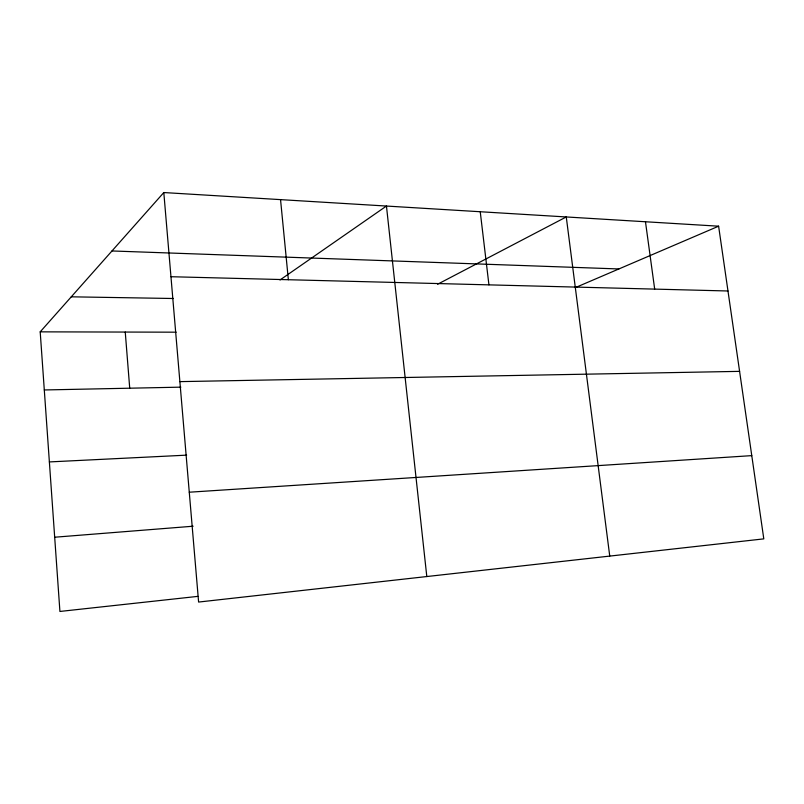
<?xml version="1.0" encoding="UTF-8"?>
<svg xmlns="http://www.w3.org/2000/svg" width="804" height="804" viewBox="0 0 804 804"><rect width="100%" height="100%" fill="white"/><g stroke="black" fill="none" stroke-linecap="round" stroke-linejoin="round"><path stroke-width="1.21" d="M197.824 596.377L59.918 611.452L40.2 331.851L163.805 192.548L718.615 226.195L763.8 538.871L198.608 602.055L163.805 192.548M280.003 279.983L386.453 206.045L426.803 576.538M437.557 284.264L566.267 216.949L609.744 556.087M576.277 287.219L718.615 226.195M54.682 537.223L193.121 526.218M189.272 492.209L751.77 455.627M49.376 461.928L186.628 455.144M44.3 389.96L180.86 387.146M179.875 381.629L739.6 371.358M40.2 331.851L176.187 332.183M71.285 296.817L173.433 298.505M170.961 276.717L727.982 290.988M111.977 250.959L618.869 268.958M645.471 221.753L654.677 289.108M480.239 211.733L488.932 284.857M280.546 199.623L288.365 279.722M125.253 332.062L129.725 388.201"/></g></svg>
